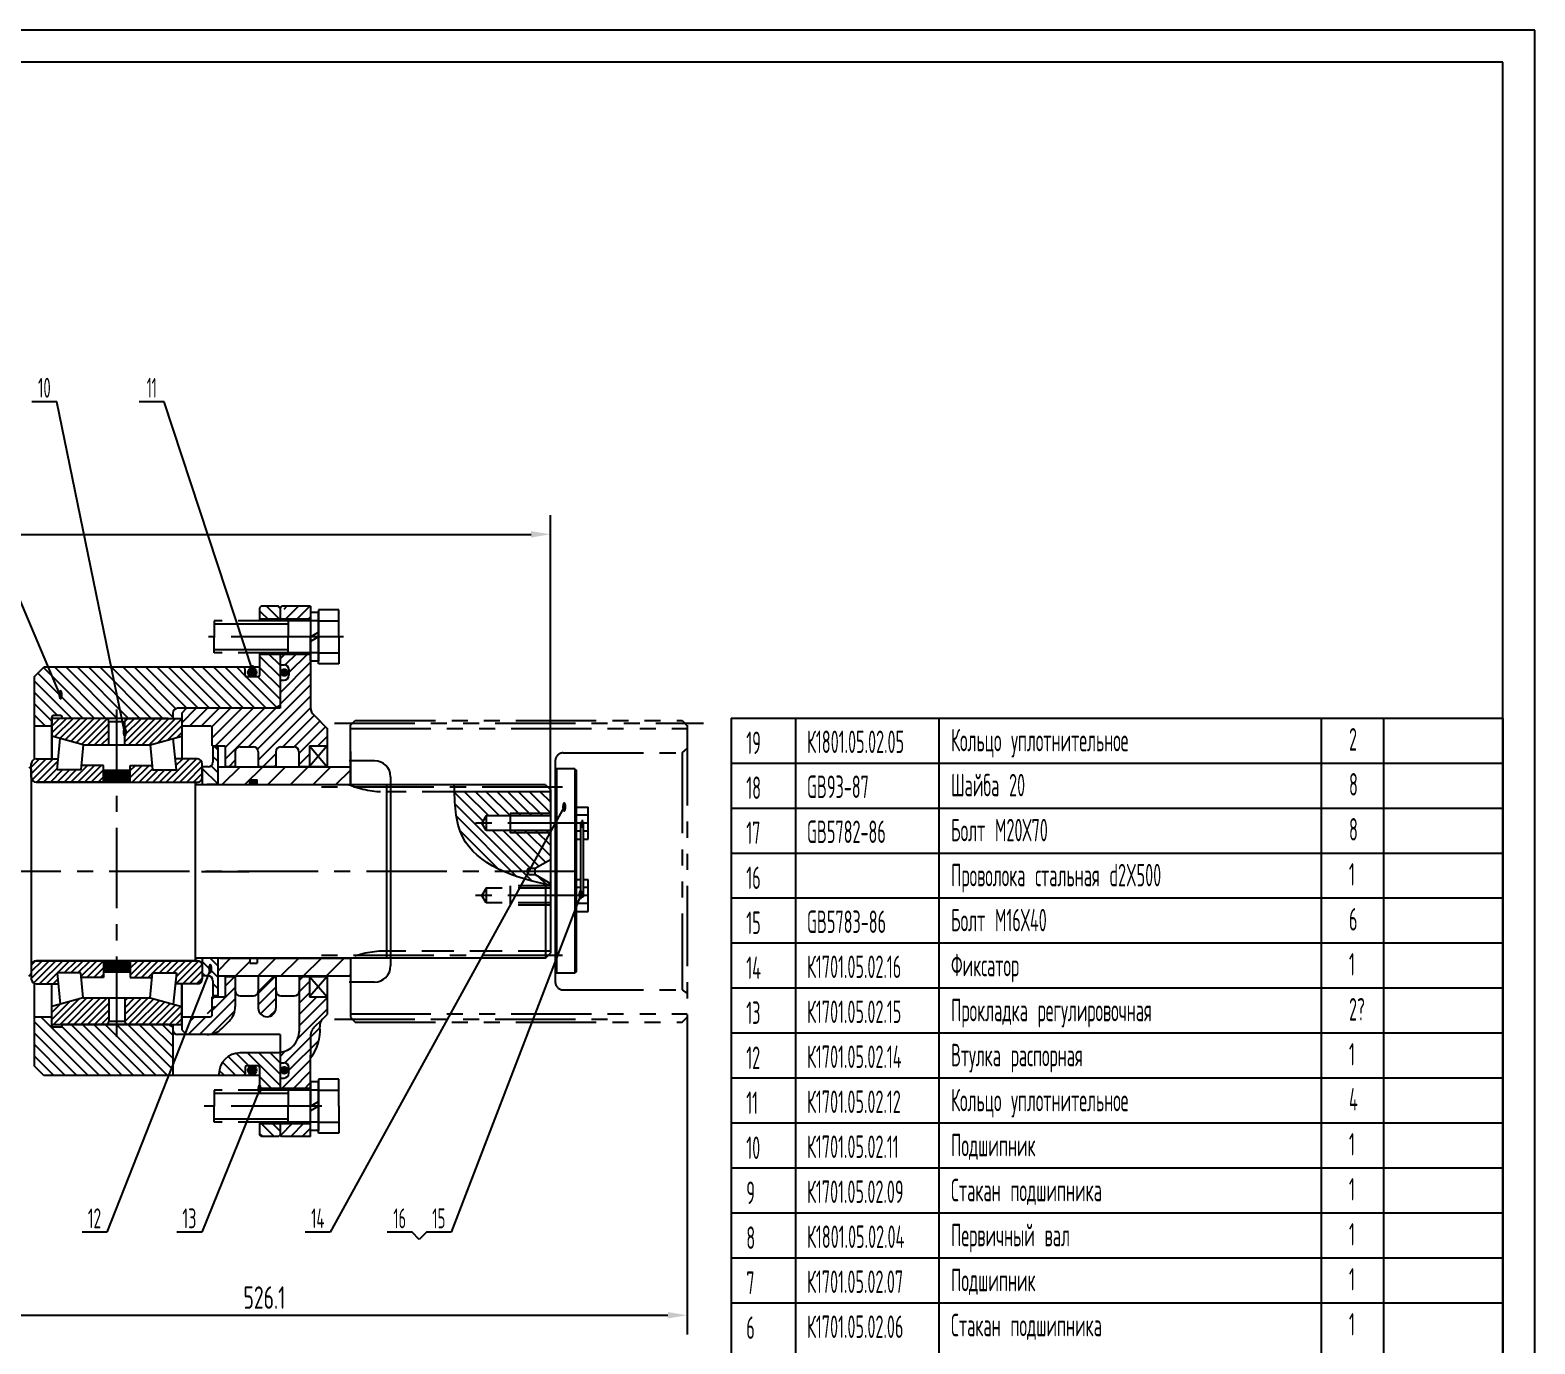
# Model space of a CAD drawing. Header units: millimetres. Extents: x 1710 to 3390, y 493 to 1727.
# Drawn here: x 2454 to 3390, y 910 to 1727 of the extents above; entities that cross this region are included whole.
import ezdxf
from ezdxf.enums import TextEntityAlignment as Align

# ---------------------------------------------------------------- set-up
doc = ezdxf.new("R2010")
doc.units = ezdxf.units.MM
doc.header["$LTSCALE"] = 40
for name, pattern in [('F', [0.75, 0.5, -0.25]), ('G', [2, 1.25, -0.25, 0.25, -0.25]), ('K', [2.5, 1.25, -0.25, 0.25, -0.25, 0.25, -0.25])]:
    doc.linetypes.add(name, pattern=pattern)
for name, color, linetype in [('01', 7, 'Continuous'), ('02', 1, 'Continuous'), ('04', 2, 'F'), ('05', 4, 'G'), ('07', 6, 'K'), ('08', 1, 'Continuous'), ('10', 1, 'Continuous'), ('11', 3, 'Continuous')]:
    doc.layers.add(name, color=color, linetype=linetype)
doc.styles.add('HZLIB', font='TXT.shx', dxfattribs={"width": 0.5, "height": 14})
doc.styles.get("Standard").update_dxf_attribs({"font": 'isocp', "width": 0.707, "bigfont": 'intecad.shx'})
doc.dimstyles.new('INTE', dxfattribs={"dimscale": 4, "dimtxt": 3.5, "dimasz": 3, "dimexe": 3, "dimexo": 0, "dimgap": 1, "dimtad": 1, "dimdec": 4, "dimdsep": 46, "dimtxsty": 'Standard', "dimcen": 0, "dimclrd": 1, "dimclre": 1, "dimclrt": 3, "dimaunit": 1, "dimadec": 0, "dimazin": 0, "dimtfac": 1, "dimtdec": 4, "dimtmove": 0, "dimatfit": 0, "dimfxl": 0, "dimarcsym": 0})
pattern_1 = [(45, (1.3558, 15.7767), (-2.1213203, 2.1213203), [])]
pattern_2 = [(135, (2349.35724, 921.9432), (-0.561266, -0.561266), [])]

# ---------------------------------------------------------------- blocks, each defined once
blk = doc.blocks.new('*D38')
at = {"layer": '08', "color": 1, "lineweight": -2}
for p, q in [((1896.38, 1248.05), (1896.38, 1425.45)), ((2777.78, 1248.05), (2777.78, 1425.45)), ((1908.38, 1413.45), (2765.78, 1413.45))]:
    blk.add_line(p, q, dxfattribs=at)
at = {"layer": '08', "color": 1}
for points in [[(1908.38, 1415.45), (1908.38, 1411.45), (1896.38, 1413.45)], [(2765.78, 1415.45), (2765.78, 1411.45), (2777.78, 1413.45)]]:
    blk.add_solid(points, dxfattribs=at)
at = {"layer": 'Defpoints', "color": 0}
for p in [(2777.78, 1413.45), (1896.38, 1248.05), (2777.78, 1248.05)]:
    blk.add_point(p, dxfattribs=at)
at = {"layer": '08', "color": 3, "insert": (2337.08, 1424.45), "char_height": 14, "attachment_point": 5}
blk.add_mtext('881.5', dxfattribs=at)
blk = doc.blocks.new('*D42')
at = {"layer": '08', "color": 1, "lineweight": -2}
for p, q in [((2862.89, 1112.97), (2862.89, 915.49)), ((2336.83, 927.11), (2336.83, 939.49)), ((2348.83, 927.49), (2850.89, 927.49))]:
    blk.add_line(p, q, dxfattribs=at)
at = {"layer": '08', "color": 1}
for points in [[(2348.83, 929.49), (2348.83, 925.49), (2336.83, 927.49)], [(2850.89, 929.49), (2850.89, 925.49), (2862.89, 927.49)]]:
    blk.add_solid(points, dxfattribs=at)
at = {"layer": 'Defpoints', "color": 0}
for p in [(2862.89, 1112.97), (2336.83, 927.11), (2862.89, 927.49)]:
    blk.add_point(p, dxfattribs=at)
at = {"layer": '08', "color": 3, "insert": (2599.86, 938.5), "char_height": 14, "attachment_point": 5}
blk.add_mtext('526.1', dxfattribs=at)
blk = doc.blocks.new('*U52')
at = {"layer": '01'}
for points in [[(415, 292), (25, 292)], [(415, 5), (415, 292)]]:
    blk.add_lwpolyline(points, dxfattribs=at)
at = {"layer": '02'}
for points in [[(420, 297), (0, 297)], [(420, 0), (420, 297)]]:
    blk.add_lwpolyline(points, dxfattribs=at)

msp = doc.modelspace()

# ---------------------------------------------------------------- hatches: boundary and pattern name
at = {"layer": '02'}
h = msp.add_hatch(dxfattribs=at)
h.set_pattern_fill('_USER', color=256, scale=5, angle=135, style=0, pattern_type=0)
h.set_pattern_definition([(135, (1.356, 15.7767), (-3.535534, -3.535534), [])])
h.paths.add_polyline_path([(2609.58224, 1322.75128), (2609.58224, 1339.38878), (2596.88224, 1339.38878), (2596.88224, 1325.68878, -0.414213562), (2595.88224, 1324.68878), (2588.88224, 1324.68878, -0.414213562), (2587.88224, 1325.68878), (2587.88224, 1329.68878), (2586.88224, 1330.68878), (2462.58224, 1330.68878), (2456.58224, 1324.68878), (2456.58224, 1294.18878), (2467.58224, 1294.18878), (2467.58224, 1299.68878, -0.414213562), (2468.58224, 1300.68878), (2473.08224, 1300.68878, -0.414213562), (2474.08224, 1299.68878), (2474.08224, 1298.93878), (2539.88224, 1298.93878), (2539.88224, 1298.93878), (2542.88224, 1298.93878), (2542.88224, 1302.18878, -0.414213562), (2545.88224, 1305.18878), (2606.58224, 1305.18878), (2609.58224, 1306.92083)])
h.paths.add_polyline_path([(2609.58224, 1367.68878), (2608.58224, 1368.68878), (2597.88224, 1368.68878), (2596.88224, 1367.68878), (2596.88224, 1359.98878), (2609.58224, 1359.98878)])
h.paths.add_polyline_path([(2542.88224, 1106.70673), (2539.88224, 1108.43878), (2474.08224, 1108.43878), (2474.08224, 1107.68878, -0.414213562), (2473.08224, 1106.68878), (2468.58224, 1106.68878, -0.414213562), (2467.58224, 1107.68878), (2467.58224, 1113.18878), (2456.58224, 1113.18878), (2456.58224, 1082.68878), (2462.58224, 1076.68878), (2542.88224, 1076.68878)])
h.paths.add_polyline_path([(2609.58224, 1090.68878), (2584.58224, 1090.68878, 0.414213562), (2571.58224, 1077.68878), (2571.58224, 1076.68878), (2586.88224, 1076.68878), (2587.88224, 1077.68878), (2587.88224, 1081.68878, -0.414213562), (2588.88224, 1082.68878), (2595.88224, 1082.68878, -0.414213562), (2596.88224, 1081.68878), (2596.88224, 1067.98878), (2609.58224, 1067.98878)])
h.paths.add_polyline_path([(2609.58224, 1047.38878), (2596.88224, 1047.38878), (2596.88224, 1039.68878), (2597.88224, 1038.68878), (2608.58224, 1038.68878), (2609.58224, 1039.68878)])
h = msp.add_hatch(dxfattribs=at)
h.set_pattern_fill('_USER', color=256, scale=5, angle=45, style=0, pattern_type=0)
h.set_pattern_definition([(45, (2.356, 15.7767), (-3.535534, 3.535534), [])])
h.paths.add_polyline_path([(2616.90058, 1339.38878), (2609.58224, 1339.38878), (2609.58224, 1332.27628), (2612.08224, 1332.27628, -0.414213562), (2615.08224, 1329.27628), (2615.08224, 1325.75128, -0.414213562), (2612.08224, 1322.75128), (2609.58224, 1322.75128), (2609.58224, 1305.18878), (2551.38304, 1305.18878), (2548.43224, 1302.23798), (2548.43224, 1294.18878), (2565.93224, 1294.18878, -0.414213562), (2567.43224, 1292.68878), (2567.43224, 1281.74298), (2575.42974, 1281.74298), (2575.42974, 1269.04298), (2581.72974, 1269.04298), (2581.72974, 1278.18878, -0.414213562), (2584.72974, 1281.18878), (2593.02724, 1281.18878, -0.414213562), (2596.02724, 1278.18878), (2596.02724, 1269.04298), (2607.02974, 1269.04298), (2607.02974, 1278.18878, -0.414213562), (2610.02974, 1281.18878), (2618.32724, 1281.18878, -0.414213562), (2621.32724, 1278.18878), (2621.32724, 1269.04298), (2627.91724, 1269.04298), (2627.91724, 1275.55835)])
h.paths.add_polyline_path([(2638.91974, 1292.68878), (2630.94027, 1300.66825, -0.226501429), (2628.58224, 1305.60654), (2628.58224, 1317.93878), (2628.58224, 1339.38878), (2616.90058, 1339.38878), (2627.91724, 1275.55835), (2627.91724, 1281.74298), (2638.91974, 1281.74298)])
h.paths.add_polyline_path([(2628.58224, 1368.68878), (2611.84361, 1368.68878), (2613.34517, 1359.98878), (2628.58224, 1359.98878)])
h.paths.add_polyline_path([(2628.58224, 1087.67798, 0.200792015), (2634.30847, 1106.91696, -0.226883231), (2636.0315, 1111.80054), (2638.91974, 1114.68878), (2638.91974, 1125.63458), (2627.91724, 1125.63458), (2627.91724, 1138.33458), (2621.45724, 1138.33458), (2621.45724, 1129.18878), (2621.45724, 1104.13958, -0.389057074), (2609.58224, 1091.18835), (2609.58224, 1084.62628), (2612.08224, 1084.62628, -0.414213562), (2615.08224, 1081.62628), (2615.08224, 1078.10128, -0.414213562), (2612.08224, 1075.10128), (2609.58224, 1075.10128), (2609.58224, 1067.9687), (2628.58224, 1067.93878)])
h.paths.add_polyline_path([(2628.58224, 1047.33878), (2609.58224, 1047.3687), (2609.58224, 1039.68878), (2610.58224, 1038.68878), (2628.58224, 1038.63878)])
h.paths.add_polyline_path([(2581.72974, 1119.67186), (2581.72974, 1138.33458), (2575.42974, 1138.33458), (2575.42974, 1125.63458), (2567.43224, 1125.63458), (2567.43224, 1114.68878, -0.414213562), (2565.93224, 1113.18878), (2554.65825, 1113.18878), (2550.62762, 1102.9442), (2551.38304, 1102.18878), (2565.32741, 1102.18878, 0.176388247), (2573.38985, 1105.94719), (2577.92213, 1110.47947, 0.198912367)])
at = {"layer": '02', "linetype": 'Continuous'}
for points in [[(2595.03679, 1327.44156, 1), (2589.65401, 1327.44156, 1)], [(2609.55439, 1327.45174, 1), (2614.93716, 1327.45174, 1)], [(2589.65401, 1079.936, 1), (2595.03679, 1079.936, 1)], [(2609.55439, 1079.936, 1), (2614.93716, 1079.936, 1)]]:
    msp.add_hatch(color=1, dxfattribs=at).paths.add_polyline_path(points)
at = {"layer": '02'}
h = msp.add_hatch(dxfattribs=at)
h.set_pattern_fill('_USER', color=256, scale=3, angle=45, style=0, pattern_type=0)
h.set_pattern_definition(pattern_1)
h.paths.add_polyline_path([(2467.58224, 1298.93878), (2467.58224, 1287.81869), (2487.13386, 1282.45128), (2503.00724, 1282.45128), (2503.00724, 1296.93878, 0.414213562), (2501.00724, 1298.93878)])
h.paths.add_polyline_path([(2528.88062, 1282.45128), (2548.43224, 1287.81869), (2548.43224, 1298.93878), (2515.00724, 1298.93878, 0.414213562), (2513.00724, 1296.93878), (2513.00724, 1282.45128)])
h = msp.add_hatch(dxfattribs=at)
h.set_pattern_fill('_USER', color=256, scale=3, angle=45, style=0, pattern_type=0)
h.set_pattern_definition(pattern_1)
h.paths.add_polyline_path([(2499.71349, 1259.25128), (2499.71349, 1269.68878), (2485.96605, 1269.68878), (2485.70487, 1266.83453), (2470.89006, 1266.83453), (2471.57252, 1273.68878), (2457.82599, 1273.68878, 0.414213562), (2454.82599, 1270.68878), (2454.82599, 1262.25128, 0.414213562), (2457.82599, 1259.25128)])
h = msp.add_hatch(dxfattribs=at)
h.set_pattern_fill('_USER', color=256, scale=3, angle=45, style=0, pattern_type=0)
h.set_pattern_definition(pattern_1)
h.paths.add_polyline_path([(2558.01349, 1259.25128, 0.430262669), (2561.18849, 1262.25128), (2561.18849, 1270.68878, 0.414213562), (2558.18849, 1273.68878), (2544.44196, 1273.68878), (2545.12443, 1266.83453), (2530.30961, 1266.83453), (2530.04844, 1269.68878), (2516.30099, 1269.68878), (2516.30099, 1259.25128)])
at = {"layer": '02', "linetype": 'Continuous'}
h = msp.add_hatch(dxfattribs=at)
h.set_pattern_fill('_USER', color=1, scale=5, angle=45, style=0, pattern_type=0)
h.set_pattern_definition([(135, (2658.1674, 1008.137), (3.53553, 3.53553), [])])
h.paths.add_polyline_path([(2564.78849, 1268.68878), (2561.18849, 1268.68878), (2561.18849, 1260.68878), (2564.18849, 1257.68878), (2570.78849, 1257.68878), (2570.78849, 1281.18878), (2567.78849, 1281.18878), (2567.78849, 1271.68878, -0.414213562)])
h.paths.add_polyline_path([(2570.78849, 1149.68878), (2564.18849, 1149.68878), (2561.18849, 1146.68878), (2561.18849, 1138.68878), (2564.78849, 1138.68878, -0.414213562), (2567.78849, 1135.68878), (2567.78849, 1126.18878), (2570.78849, 1126.18878)])
h = msp.add_hatch(dxfattribs=at)
h.set_pattern_fill('_USER', color=1, scale=10, angle=45, style=0, pattern_type=0)
h.set_pattern_definition([(45, (2.356, 15.777), (-7.071068, 7.071068), [])])
h.paths.add_polyline_path([(2643.28849, 1257.68878), (2653.38849, 1257.68878), (2653.38849, 1268.76378), (2620.48849, 1268.76378), (2571.28849, 1268.76378), (2570.78849, 1268.26378), (2570.78849, 1257.66378), (2572.28849, 1257.66378), (2572.28849, 1257.68878), (2590.78849, 1257.68878), (2590.78849, 1260.68878), (2595.28849, 1260.68878), (2595.28849, 1257.68878)])
h.paths.add_polyline_path([(2620.48849, 1138.61378), (2653.38849, 1138.61378), (2653.38849, 1149.68878), (2643.78849, 1149.68878), (2595.28849, 1149.68878), (2595.28849, 1146.68878), (2590.78849, 1146.68878), (2590.78849, 1149.68878), (2572.28849, 1149.68878), (2572.28849, 1149.71378), (2570.78849, 1149.71378), (2570.78849, 1139.11378), (2571.28849, 1138.61378)])
at = {"layer": '02'}
msp.add_hatch(color=256, dxfattribs=at).paths.add_polyline_path([(2595.28849, 1257.68878), (2595.28849, 1260.68878), (2590.78849, 1260.68878), (2590.78849, 1257.68878)])
h = msp.add_hatch(dxfattribs=at)
h.set_pattern_fill('_USER', color=256, scale=3, angle=45, style=0, pattern_type=0)
h.set_pattern_definition(pattern_1)
h.paths.add_polyline_path([(2499.71349, 1137.68878), (2485.96605, 1137.68878), (2485.70487, 1140.54303), (2470.89006, 1140.54303), (2471.57252, 1133.68878), (2457.82599, 1133.68878, -0.414213562), (2454.82599, 1136.68878), (2454.82599, 1145.12628, -0.414213562), (2457.82599, 1148.12628), (2499.71349, 1148.12628)])
h = msp.add_hatch(dxfattribs=at)
h.set_pattern_fill('_USER', color=256, scale=3, angle=45, style=0, pattern_type=0)
h.set_pattern_definition(pattern_1)
h.paths.add_polyline_path([(2561.18849, 1136.68878, -0.414213562), (2558.18849, 1133.68878), (2544.44196, 1133.68878), (2545.12443, 1140.54303), (2530.30961, 1140.54303), (2530.04844, 1137.68878), (2516.30099, 1137.68878), (2516.30099, 1148.12628), (2558.01349, 1148.12628, -0.430262669), (2561.18849, 1145.12628)])
h = msp.add_hatch(dxfattribs=at)
h.set_pattern_fill('_USER', color=256, scale=5, angle=45, style=0, pattern_type=0)
h.set_pattern_definition([(45, (56.08, 398.033), (-3.535534, 3.535534), [])])
h.paths.add_polyline_path([(2607.02974, 1138.33458), (2605.52974, 1138.33458), (2596.03713, 1128.84197, -0.006419017), (2596.02724, 1128.76558), (2596.02724, 1118.68878, 0.414280131), (2601.52849, 1113.18878, 0.414280131), (2607.02974, 1118.68878)])
h = msp.add_hatch(dxfattribs=at)
h.set_pattern_fill('_USER', color=256, scale=3, angle=45, style=0, pattern_type=0)
h.set_pattern_definition(pattern_1)
h.paths.add_polyline_path([(2503.00724, 1110.43878, -0.414213562), (2501.00724, 1108.43878), (2467.58224, 1108.43878), (2467.58224, 1119.55887), (2487.13386, 1124.92628), (2503.00724, 1124.92628)])
h.paths.add_polyline_path([(2548.43224, 1108.43878), (2515.00724, 1108.43878, -0.414213562), (2513.00724, 1110.43878), (2513.00724, 1124.92628), (2528.88062, 1124.92628), (2548.43224, 1119.55887)])
at = {"layer": '10'}
h = msp.add_hatch(dxfattribs=at)
h.set_pattern_fill('ANSI31', color=256, scale=0.25, angle=90, style=0)
h.set_pattern_definition(pattern_2)
h.paths.add_polyline_path([(2508.00724, 1266.48878), (2507.21349, 1266.48878), (2499.71349, 1266.48878), (2499.71349, 1259.25128), (2508.00724, 1259.25128)])
h.paths.add_polyline_path([(2516.30099, 1266.48878), (2508.00724, 1266.48878), (2508.00724, 1259.25128), (2516.30099, 1259.25128)])
h = msp.add_hatch(dxfattribs=at)
h.set_pattern_fill('ANSI31', color=256, scale=0.25, angle=90, style=0)
h.set_pattern_definition(pattern_2)
h.paths.add_polyline_path([(2516.30099, 1148.12628), (2508.00724, 1148.12628), (2508.00724, 1140.88878), (2516.30099, 1140.88878)])
h.paths.add_polyline_path([(2508.00724, 1148.12628), (2499.71349, 1148.12628), (2499.71349, 1140.88878), (2507.21349, 1140.88878), (2508.00724, 1140.88878)])
at = {"layer": '11', "linetype": 'Continuous'}
h = msp.add_hatch(dxfattribs=at)
h.set_pattern_fill('ANSI31', color=3, scale=1.5, style=0)
h.set_pattern_definition([(135, (2831.6297, 1031.4736), (3.3676, 3.3676), [])])
edge = h.paths.add_edge_path()
edge.add_spline(control_points=[(2748.55198, 1203.68878), (2737.33801, 1208.66992), (2725.43725, 1217.5864), (2720.92773, 1230.64188), (2720.18669, 1233.68878)], knot_values=[24.40462669, 24.40462669, 24.40462669, 24.40462669, 55.117290452, 63.958039162, 63.958039162, 63.958039162, 63.958039162], degree=3, periodic=0)
edge.add_line((2720.18669, 1233.68878), (2735.17792, 1233.68878))
edge.add_line((2735.17792, 1233.68878), (2737.77599, 1229.18878))
edge.add_line((2737.77599, 1229.18878), (2752.77599, 1229.18878))
edge.add_line((2752.77599, 1229.18878), (2752.77599, 1227.68878))
edge.add_line((2752.77599, 1227.68878), (2777.77599, 1227.68878))
edge.add_line((2777.77599, 1227.68878), (2777.77599, 1211.18878))
edge.add_line((2777.77599, 1211.18878), (2768.24971, 1205.68878))
edge.add_line((2768.24971, 1205.68878), (2764.24971, 1205.68878))
edge.add_line((2764.24971, 1205.68878), (2763.09501, 1203.68878))
edge.add_line((2763.09501, 1203.68878), (2748.55198, 1203.68878))
edge = h.paths.add_edge_path()
edge.add_spline(control_points=[(2777.77599, 1195.21635), (2767.61936, 1196.99908), (2757.46273, 1199.73071), (2748.55198, 1203.68878)], knot_values=[0, 0, 0, 0, 24.40462669, 24.40462669, 24.40462669, 24.40462669], degree=3, periodic=0)
edge.add_line((2748.55198, 1203.68878), (2763.09501, 1203.68878))
edge.add_line((2763.09501, 1203.68878), (2764.24971, 1201.68878))
edge.add_line((2764.24971, 1201.68878), (2768.24971, 1201.68878))
edge.add_line((2768.24971, 1201.68878), (2777.77599, 1196.18878))
edge.add_line((2777.77599, 1196.18878), (2777.77599, 1195.21635))
h.paths.add_polyline_path([(2752.77599, 1227.68878), (2752.77599, 1229.18878), (2777.77599, 1229.18878), (2777.77599, 1227.68878)], flags=16)
h.paths.add_polyline_path([(2777.77599, 1239.68878), (2777.77599, 1238.18878), (2752.77599, 1238.18878), (2752.77599, 1239.68878)], flags=16)
edge = h.paths.add_edge_path()
edge.add_line((2737.77599, 1238.18878), (2735.17792, 1233.68878))
edge.add_line((2735.17792, 1233.68878), (2720.18669, 1233.68878))
edge.add_spline(control_points=[(2720.18669, 1233.68878), (2718.67979, 1239.88463), (2718.27654, 1246.61315), (2718.11627, 1253.21878)], knot_values=[63.958039162, 63.958039162, 63.958039162, 63.958039162, 81.935634696, 81.935634696, 81.935634696, 81.935634696], degree=3, periodic=0)
edge.add_line((2718.11627, 1253.21878), (2777.77599, 1253.21878))
edge.add_line((2777.77599, 1253.21878), (2777.77599, 1239.68878))
edge.add_line((2777.77599, 1239.68878), (2752.77599, 1239.68878))
edge.add_line((2752.77599, 1239.68878), (2752.77599, 1238.18878))
edge.add_line((2752.77599, 1238.18878), (2737.77599, 1238.18878))

# ---------------------------------------------------------------- linework, layer by layer
for p, q in [((2501.00724, 1298.93878), (2467.58224, 1298.93878)), ((2515.00724, 1298.93878), (2548.43224, 1298.93878)), ((2890.37534, 1299.14417), (2890.37534, 739.14425)), ((2890.37534, 1299.14417), (3370.37534, 1299.14417)), ((2930.37533, 1299.14417), (2930.37533, 739.14425)), ((3019.47543, 1299.14417), (3019.47543, 739.14425)), ((3257.37027, 1299.14417), (3257.37027, 739.14425)), ((3296.10673, 1299.14417), (3296.10673, 739.14425)), ((3370.37534, 1299.14417), (3370.37534, 739.14425)), ((2487.13386, 1282.45128), (2467.58224, 1287.81869)), ((2470.89006, 1266.83453), (2472.83581, 1286.37646)), ((2528.88062, 1282.45128), (2548.43224, 1287.81869)), ((2545.12443, 1266.83453), (2543.17868, 1286.37646)), ((2457.82599, 1273.68878), (2471.57252, 1273.68878)), ((2487.13386, 1282.45128), (2485.70487, 1266.83453)), ((2487.13386, 1282.45128), (2528.88062, 1282.45128)), ((2528.88062, 1282.45128), (2530.30961, 1266.83453)), ((2558.18849, 1273.68878), (2544.44196, 1273.68878)), ((2653.38849, 1278.27878), (2653.38849, 1257.66378)), ((2454.82599, 1262.25128), (2454.82599, 1270.68878)), ((2485.70487, 1266.83453), (2470.89006, 1266.83453)), ((2499.71349, 1269.68878), (2485.96605, 1269.68878)), ((2499.71349, 1259.25128), (2499.71349, 1269.68878)), ((2516.30099, 1266.48878), (2499.71349, 1266.48878)), ((2516.30099, 1269.68878), (2530.04844, 1269.68878)), ((2516.30099, 1259.25128), (2516.30099, 1269.68878)), ((2530.30961, 1266.83453), (2545.12443, 1266.83453)), ((2561.18849, 1262.25128), (2561.18849, 1270.68878)), ((2890.37534, 1271.14417), (3370.37534, 1271.14417)), ((2457.82599, 1259.28878), (2556.82599, 1259.28878)), ((2499.71349, 1259.25128), (2457.82599, 1259.25128)), ((2556.82599, 1259.28878), (2556.82599, 1148.08878)), ((2774.77599, 1257.66378), (2557.82599, 1257.66378)), ((2643.78849, 1257.68878), (2653.38849, 1257.68878)), ((2890.37534, 1243.14418), (3370.37534, 1243.14418)), ((2890.37534, 1215.14418), (3370.37534, 1215.14418)), ((2890.37534, 1187.14419), (3370.37534, 1187.14419)), ((2890.37534, 1159.14419), (3370.37534, 1159.14419)), ((2454.82599, 1145.12628), (2454.82599, 1136.68878)), ((2558.18849, 1148.12628), (2457.82599, 1148.12628)), ((2457.82599, 1148.08878), (2556.82599, 1148.08878)), ((2499.71349, 1148.12628), (2499.71349, 1137.68878)), ((2516.30099, 1148.12628), (2516.30099, 1137.68878)), ((2774.77599, 1149.71378), (2557.82599, 1149.71378)), ((2561.18849, 1145.12628), (2561.18849, 1136.68878)), ((2643.78849, 1149.68878), (2653.38849, 1149.68878)), ((2653.38849, 1149.68878), (2653.38849, 1129.09878)), ((2457.82599, 1133.68878), (2471.79244, 1133.68878)), ((2485.70487, 1140.54303), (2470.89006, 1140.54303)), ((2470.89006, 1140.54303), (2472.83581, 1121.00111)), ((2487.13386, 1124.92628), (2485.70487, 1140.54303)), ((2499.71349, 1137.68878), (2486.08064, 1137.68878)), ((2516.30099, 1140.88878), (2499.71349, 1140.88878)), ((2516.30099, 1137.68878), (2529.93384, 1137.68878)), ((2528.88062, 1124.92628), (2530.30961, 1140.54303)), ((2530.30961, 1140.54303), (2545.12443, 1140.54303)), ((2545.12443, 1140.54303), (2543.17868, 1121.00111)), ((2558.18849, 1133.68878), (2544.22205, 1133.68878)), ((2487.13386, 1124.92628), (2467.58224, 1119.55887)), ((2487.13386, 1124.92628), (2528.88062, 1124.92628)), ((2528.88062, 1124.92628), (2548.43224, 1119.55887)), ((2890.37534, 1131.14419), (3370.37534, 1131.14419)), ((2890.37534, 1103.1442), (3370.37534, 1103.1442)), ((2890.37534, 1075.1442), (3370.37534, 1075.1442)), ((2890.37534, 1047.14421), (3370.37534, 1047.14421)), ((2890.37534, 1019.14421), (3370.37534, 1019.14421)), ((2890.37534, 991.14421), (3370.37534, 991.14421)), ((2890.37534, 963.14422), (3370.37534, 963.14422)), ((2890.37534, 935.14422), (3370.37534, 935.14422))]:
    msp.add_line(p, q)
for centre, radius, start, end in [((2457.82599, 1270.68878), 3, 90, 180), ((2558.18849, 1270.68878), 3, 0, 90), ((2457.82599, 1262.25128), 3, 180, 270), ((2557.82599, 1258.66378), 1, 180, 270), ((2558.18057, 1262.25456), 3.00793, 266.81585756, 359.93747741), ((2457.82599, 1145.12628), 3, 90, 180), ((2557.82599, 1148.71378), 1, 90, 180), ((2558.18849, 1145.12628), 3, 0, 90), ((2457.82599, 1136.68878), 3, 180, 270), ((2558.18849, 1136.68878), 3, 270, 0)]:
    msp.add_arc(centre, radius, start, end)
at = {"layer": '01'}
for p, q in [((2597.83224, 1368.68878), (2596.83224, 1367.68878)), ((2596.83224, 1367.68878), (2596.83224, 1359.68878)), ((2608.58224, 1368.68878), (2597.83224, 1368.68878)), ((2609.58224, 1367.68878), (2608.58224, 1368.68878)), ((2609.58224, 1367.68878), (2610.58224, 1368.68878)), ((2609.58224, 1367.68878), (2609.58224, 1360.68878)), ((2609.58224, 1367.68878), (2609.58224, 1360.68878)), ((2628.58224, 1368.68878), (2610.58224, 1368.68878)), ((2628.58224, 1368.68878), (2628.58224, 1317.93878)), ((2628.58224, 1360.68878), (2596.83224, 1360.68878)), ((2596.83224, 1339.68878), (2596.83224, 1325.68878)), ((2456.58224, 1324.68878), (2462.58224, 1330.68878)), ((2587.83224, 1329.68878), (2586.83224, 1330.68878)), ((2587.83224, 1325.68878), (2587.83224, 1329.68878)), ((2628.58224, 1338.68878), (2596.83224, 1338.68878)), ((2609.58224, 1338.68878), (2609.58224, 1305.18878)), ((2609.58224, 1338.68878), (2609.58224, 1332.27628)), ((2456.58224, 1324.68878), (2456.58224, 1273.41882)), ((2609.58224, 1322.75128), (2609.58224, 1305.18878)), ((2628.58224, 1317.93878), (2628.58224, 1305.60654)), ((2628.58224, 1317.93878), (2628.58224, 1317.93878)), ((2542.88224, 1302.18878), (2542.88224, 1298.93878)), ((2548.43224, 1302.23798), (2548.43224, 1273.68878)), ((2609.58224, 1306.92083), (2606.58224, 1305.18878)), ((2503.00724, 1296.93878), (2513.00724, 1296.93878)), ((2503.00724, 1282.45128), (2503.00724, 1296.93878)), ((2513.00724, 1282.45128), (2513.00724, 1296.93888)), ((2548.43224, 1294.18878), (2565.93224, 1294.18878)), ((2567.43224, 1281.74298), (2567.43224, 1292.68878)), ((2638.91974, 1292.68878), (2638.91974, 1268.76378)), ((2570.78849, 1281.18878), (2567.78849, 1281.18878)), ((2567.78849, 1281.18878), (2567.78849, 1271.68878)), ((2570.78849, 1281.18878), (2570.78849, 1257.66378)), ((2575.42974, 1281.74298), (2575.42974, 1268.76378)), ((2581.72974, 1278.18878), (2581.72974, 1268.76378)), ((2596.02724, 1278.18878), (2596.02724, 1269.04298)), ((2607.02974, 1278.18878), (2607.02974, 1269.04298)), ((2621.32724, 1278.18878), (2621.32724, 1268.76378)), ((2627.91724, 1281.74298), (2627.91724, 1269.04298)), ((2638.91974, 1281.74298), (2627.91724, 1269.04298)), ((2627.91724, 1281.74298), (2638.91974, 1268.76378)), ((2453.32599, 1268.77878), (2454.82599, 1267.27878)), ((2454.82599, 1267.27878), (2454.82599, 1140.09878)), ((2561.18849, 1268.68878), (2561.18849, 1257.66378)), ((2570.78849, 1268.26378), (2571.28849, 1268.76378)), ((2570.78849, 1268.26378), (2570.78849, 1257.66378)), ((2561.18849, 1262.18878), (2561.18849, 1257.66378)), ((2590.78849, 1260.68878), (2595.28849, 1260.68878)), ((2590.78849, 1257.68878), (2590.78849, 1260.68878)), ((2595.28849, 1257.66378), (2595.28849, 1260.68878)), ((2774.77599, 1257.66378), (2777.77599, 1254.66378)), ((2777.77599, 1254.66378), (2777.77599, 1152.71378)), ((2793.78849, 1243.70378), (2801.28849, 1243.70378)), ((2801.28849, 1238.69628), (2793.78849, 1238.69628)), ((2801.28849, 1223.67378), (2801.28849, 1243.70378)), ((2796.58579, 1228.68128), (2793.78849, 1228.68128)), ((2796.58579, 1233.68878), (2796.58579, 1188.68878)), ((2798.4912, 1188.68878), (2798.4912, 1233.68878)), ((2801.28849, 1228.68128), (2798.4912, 1228.68128)), ((2793.78849, 1223.67378), (2796.58579, 1223.67378)), ((2798.4912, 1223.67378), (2801.28849, 1223.67378)), ((2793.78849, 1198.70378), (2796.58579, 1198.70378)), ((2798.4912, 1198.70378), (2801.28849, 1198.70378)), ((2801.28849, 1178.67378), (2801.28849, 1198.70378)), ((2774.77599, 1195.77101), (2774.77599, 1149.71378)), ((2796.58579, 1193.69628), (2793.78849, 1193.69628)), ((2801.28849, 1193.69628), (2798.4912, 1193.69628)), ((2801.28849, 1183.68128), (2793.78849, 1183.68128)), ((2793.78849, 1178.67378), (2801.28849, 1178.67378)), ((2774.77599, 1149.71378), (2777.77599, 1152.71378)), ((2774.77599, 1149.71378), (2777.77599, 1152.71378)), ((2561.18849, 1149.71378), (2561.18849, 1145.18878)), ((2561.18849, 1149.71378), (2561.18849, 1138.68878)), ((2570.78849, 1149.71378), (2570.78849, 1126.18878)), ((2570.78849, 1149.71378), (2570.78849, 1139.11378)), ((2590.78849, 1149.68878), (2590.78849, 1146.68878)), ((2590.78849, 1146.68878), (2595.28849, 1146.68878)), ((2595.28849, 1149.71378), (2595.28849, 1146.68878)), ((2453.32599, 1138.59878), (2454.82599, 1140.09878)), ((2456.58224, 1133.95875), (2456.58224, 1082.68878)), ((2548.43224, 1133.68878), (2548.43224, 1105.13958)), ((2567.78849, 1135.68878), (2567.78849, 1126.18878)), ((2571.28849, 1138.61378), (2570.78849, 1139.11378)), ((2575.42974, 1138.61378), (2575.42974, 1125.63458)), ((2581.72974, 1138.61378), (2581.72974, 1119.67186)), ((2596.02724, 1138.61378), (2596.02724, 1118.68878)), ((2605.52974, 1138.33458), (2596.02724, 1128.83208)), ((2607.02974, 1138.33458), (2607.02974, 1118.68878)), ((2621.45724, 1138.61378), (2621.45724, 1129.18878)), ((2627.91724, 1138.33458), (2627.91724, 1125.63458)), ((2638.91974, 1138.33458), (2627.91724, 1125.63458)), ((2627.91724, 1138.33458), (2638.91974, 1125.63458)), ((2638.91974, 1138.61378), (2638.91974, 1114.68878)), ((2503.00724, 1124.92628), (2503.00724, 1110.43878)), ((2513.00724, 1124.92628), (2513.00724, 1110.43868)), ((2567.43224, 1114.68878), (2567.43224, 1125.63458)), ((2570.78849, 1126.18878), (2567.78849, 1126.18878)), ((2621.45724, 1129.18878), (2621.45724, 1103.77628)), ((2503.00724, 1110.43878), (2513.00724, 1110.43878)), ((2542.88224, 1106.70673), (2539.88224, 1108.43878)), ((2542.88224, 1108.43878), (2542.88224, 1076.68878)), ((2548.43224, 1113.18878), (2565.93224, 1113.18878)), ((2573.38985, 1105.94719), (2577.92213, 1110.47947)), ((2601.52974, 1113.18878), (2601.52724, 1113.18878)), ((2609.58224, 1102.18878), (2609.58224, 1068.68878)), ((2609.58224, 1101.63958), (2609.58224, 1084.62628)), ((2628.58224, 1038.63878), (2628.58224, 1089.38878)), ((2462.58224, 1076.68878), (2456.58224, 1082.68878)), ((2571.58224, 1077.68878), (2571.58224, 1076.68878)), ((2587.83224, 1077.68878), (2586.83224, 1076.68878)), ((2587.83224, 1081.68878), (2587.83224, 1077.68878)), ((2596.83224, 1081.68878), (2596.83224, 1067.63878)), ((2628.58224, 1068.68878), (2596.83224, 1068.68878)), ((2609.58224, 1075.10128), (2609.58224, 1068.68878)), ((2596.83224, 1047.63878), (2596.83224, 1039.68878)), ((2628.58224, 1046.68878), (2596.83224, 1046.68878)), ((2597.83224, 1038.68878), (2596.83224, 1039.68878)), ((2608.58224, 1038.68878), (2609.58224, 1039.68878)), ((2609.58224, 1046.68878), (2609.58224, 1039.68878)), ((2609.58224, 1046.68878), (2609.58224, 1039.68878)), ((2609.58224, 1039.68878), (2610.58224, 1038.68878)), ((2608.58224, 1038.68878), (2597.83224, 1038.68878)), ((2628.58224, 1038.63878), (2610.58224, 1038.68878))]:
    msp.add_line(p, q, dxfattribs=at)
at = {"layer": '01', "color": 7, "linetype": 'Continuous'}
for p, q in [((2596.83224, 1330.68878), (2462.58224, 1330.68878)), ((2609.58224, 1332.27628), (2612.08224, 1332.27628)), ((2595.83224, 1324.68878), (2588.83224, 1324.68878)), ((2609.58224, 1322.75128), (2612.08224, 1322.75128)), ((2615.08224, 1329.27628), (2615.08224, 1325.75128)), ((2609.58224, 1305.18878), (2545.88224, 1305.18878)), ((2548.43224, 1302.23798), (2551.43224, 1305.23798)), ((2456.58224, 1294.18878), (2467.58224, 1294.18878)), ((2467.58224, 1273.68878), (2467.58224, 1299.68878)), ((2467.58224, 1298.93878), (2467.58224, 1273.68878)), ((2473.08224, 1300.68878), (2468.58224, 1300.68878)), ((2474.08224, 1298.93878), (2474.08224, 1299.68878)), ((2539.88224, 1298.93878), (2474.08224, 1298.93878)), ((2548.43224, 1298.93878), (2548.43224, 1273.68878)), ((2630.94027, 1300.66825), (2638.91974, 1292.68878)), ((2567.43224, 1281.74298), (2575.42974, 1281.74298)), ((2584.72974, 1281.18878), (2593.02724, 1281.18878)), ((2610.02974, 1281.18878), (2618.32724, 1281.18878)), ((2627.91724, 1281.74298), (2638.91974, 1281.74298)), ((2564.78849, 1268.68878), (2561.18849, 1268.68878)), ((2571.28849, 1268.76378), (2620.48849, 1268.76378)), ((2575.42974, 1269.04298), (2581.72974, 1269.04298)), ((2596.02724, 1269.04298), (2607.02974, 1269.04298)), ((2620.48849, 1268.76378), (2653.38849, 1268.76378)), ((2621.32724, 1269.04298), (2638.91974, 1269.04298)), ((2780.78849, 1266.6527), (2781.58849, 1267.4527)), ((2780.78849, 1266.6527), (2780.78849, 1141.2527)), ((2781.58849, 1267.4527), (2781.58849, 1140.4527)), ((2792.98849, 1267.4527), (2781.58849, 1267.4527)), ((2792.98849, 1267.4527), (2792.98849, 1140.4527)), ((2792.98849, 1267.4527), (2793.78849, 1266.6527)), ((2793.78849, 1266.6527), (2793.78849, 1141.2527)), ((2454.82599, 1260.92628), (2454.82599, 1146.45128)), ((2499.71349, 1259.25128), (2558.01349, 1259.25128)), ((2570.78849, 1257.68878), (2564.18849, 1257.68878)), ((2572.28849, 1257.68878), (2643.28849, 1257.68878)), ((2777.77599, 1253.21878), (2718.11627, 1253.21878)), ((2737.77599, 1238.18878), (2735.17792, 1233.68878)), ((2737.77599, 1238.18878), (2737.77599, 1229.18878)), ((2777.77599, 1238.18878), (2737.77599, 1238.18878)), ((2752.77599, 1239.68878), (2752.77599, 1227.68878)), ((2737.77599, 1229.18878), (2735.17792, 1233.68878)), ((2777.77599, 1229.18878), (2737.77599, 1229.18878)), ((2768.24971, 1205.68878), (2777.77599, 1211.18878)), ((2763.09501, 1203.68878), (2764.24971, 1205.68878)), ((2763.09501, 1203.68878), (2764.24971, 1201.68878)), ((2764.24971, 1201.68878), (2764.24971, 1205.68878)), ((2764.24971, 1205.68878), (2768.24971, 1205.68878)), ((2764.24971, 1201.68878), (2768.24971, 1201.68878)), ((2768.24971, 1203.68878), (2768.24971, 1205.68878)), ((2768.24971, 1201.68878), (2768.24971, 1203.68878)), ((2768.24971, 1201.68878), (2777.77599, 1196.18878)), ((2457.82599, 1148.12628), (2558.01349, 1148.12628)), ((2570.78849, 1149.68878), (2564.18849, 1149.68878)), ((2572.28849, 1149.68878), (2643.28849, 1149.68878)), ((2467.58224, 1108.43878), (2467.58224, 1133.68878)), ((2548.43224, 1108.43878), (2548.43224, 1133.68878)), ((2564.78849, 1138.68878), (2561.18849, 1138.68878)), ((2571.28849, 1138.61378), (2620.48849, 1138.61378)), ((2575.41974, 1138.33458), (2581.76974, 1138.33458)), ((2605.52974, 1138.33458), (2607.02974, 1138.33458)), ((2620.48849, 1138.61378), (2653.38849, 1138.61378)), ((2621.45724, 1138.33458), (2638.91974, 1138.33458)), ((2780.78849, 1141.2527), (2781.58849, 1140.4527)), ((2792.98849, 1140.4527), (2781.58849, 1140.4527)), ((2793.78849, 1141.2527), (2792.98849, 1140.4527)), ((2567.43224, 1125.63458), (2575.41974, 1125.63458)), ((2584.76974, 1126.18878), (2593.05724, 1126.18878)), ((2610.16974, 1126.18878), (2618.45724, 1126.18878)), ((2627.91724, 1125.63458), (2638.91974, 1125.63458)), ((2636.01711, 1111.78615), (2638.91974, 1114.68878)), ((2456.58224, 1113.18878), (2467.58224, 1113.18878)), ((2467.58224, 1107.68878), (2467.58224, 1113.18878)), ((2467.58224, 1108.43878), (2548.43224, 1108.43878)), ((2473.08224, 1106.68878), (2468.58224, 1106.68878)), ((2474.08224, 1107.68878), (2474.08224, 1108.43878)), ((2539.88224, 1108.43878), (2474.08224, 1108.43878)), ((2548.43224, 1105.13958), (2551.43224, 1102.13958)), ((2609.58224, 1102.18878), (2545.88224, 1102.18878)), ((2609.58224, 1090.68878), (2584.58224, 1090.68878)), ((2595.83224, 1082.68878), (2588.83224, 1082.68878)), ((2609.58224, 1084.62628), (2612.08224, 1084.62628)), ((2615.08224, 1078.10128), (2615.08224, 1081.62628)), ((2596.83224, 1076.68878), (2462.58224, 1076.68878)), ((2609.58224, 1075.10128), (2612.08224, 1075.10128))]:
    msp.add_line(p, q, dxfattribs=at)
for centre in [(2797.53849, 1233.68878), (2797.53849, 1188.68878)]:
    msp.add_circle(centre, 0.9527, dxfattribs=at)
for centre, radius, start, end in [((2612.08224, 1329.27628), 3, 0, 90), ((2612.08224, 1325.75128), 3, 270, 0), ((2468.58224, 1299.68878), 1, 90, 180), ((2473.08224, 1299.68878), 1, 0, 90), ((2457.82599, 1262.28878), 3, 180, 270), ((2457.82599, 1145.08878), 3, 90, 180), ((2468.58224, 1107.68878), 1, 180, 270), ((2473.08224, 1107.68878), 1, 270, 0), ((2612.08224, 1081.62628), 3, 0, 90), ((2612.08224, 1078.10128), 3, 270, 0)]:
    msp.add_arc(centre, radius, start, end, dxfattribs=at)
at = {"layer": '01'}
for centre, radius, start, end in [((2588.83224, 1325.68878), 1, 180, 270), ((2595.83224, 1325.68878), 1, 270, 0), ((2545.88224, 1302.18878), 3, 90, 180), ((2634.93224, 1305.60654), 6.35, 180, 231.04894981), ((2501.00724, 1296.93878), 2, 0, 90), ((2515.00724, 1296.93878), 2, 89.99999998, 179.99999998), ((2565.93224, 1292.68878), 1.5, 0, 90), ((2584.72974, 1278.18878), 3, 90, 180), ((2593.02724, 1278.18878), 3, 0, 90), ((2610.02974, 1278.18878), 3, 90, 180), ((2618.32724, 1278.18878), 3, 0, 90), ((2564.78849, 1271.68878), 3, 270, 0), ((2457.82599, 1262.25128), 3, 180, 270), ((2457.82599, 1145.12628), 3, 90, 180), ((2564.78849, 1135.68878), 3, 0, 90), ((2584.76974, 1129.18878), 3, 180, 270), ((2593.05724, 1129.18878), 3, 270, 0), ((2610.16974, 1129.18878), 3, 180, 270), ((2618.45724, 1129.18878), 3, 270, 0), ((2565.93224, 1114.68878), 1.5, 270, 0), ((2568.72974, 1119.67186), 13, 315, 0), ((2601.52724, 1118.68878), 5.5, 180, 270), ((2601.52974, 1118.68878), 5.5, 270, 0), ((2501.00724, 1110.43878), 2, 270, 0), ((2515.00724, 1110.43878), 2, 180.00000002, 270.00000002), ((2545.88224, 1105.18878), 3, 180, 270), ((2564.19747, 1115.13958), 13, 270, 315), ((2608.45724, 1104.13958), 26, 320.71793734, 6.13217558), ((2640.27414, 1107.5579), 6, 135, 186.13217558), ((2608.45724, 1104.13958), 13, 274.96449825, 0), ((2584.58224, 1077.68878), 13, 90, 180), ((2588.83224, 1081.68878), 1, 90, 180), ((2595.83224, 1081.68878), 1, 0, 90)]:
    msp.add_arc(centre, radius, start, end, dxfattribs=at)
at = {"layer": '02'}
for p, q in [((2473.01265, 1312.99892), (2395.40004, 1495.98909)), ((2470.71412, 1495.98909), (2455.21412, 1495.98909)), ((2513.00724, 1289.69508), (2470.71412, 1495.98909)), ((2537.49625, 1495.98909), (2521.99625, 1495.98909)), ((2592.64379, 1328.36979), (2537.49625, 1495.98909)), ((2668.38849, 1272.53878), (2652.53476, 1272.53878)), ((2678.38849, 1262.53878), (2678.38849, 1144.83878)), ((2780.78849, 1262.67074), (2780.78849, 1145.32074)), ((2786.41511, 1243.84278), (2640.79265, 979.10495)), ((2796.58579, 1188.68878), (2716.13471, 979.10495)), ((2566.20195, 1142.52915), (2501.90422, 979.10495)), ((2668.38849, 1134.83878), (2652.53476, 1134.83878)), ((2596.83224, 1067.68878), (2560.94427, 979.10495)), ((2501.90422, 979.10495), (2486.40422, 979.10495)), ((2560.94427, 979.10495), (2545.44427, 979.10495)), ((2640.79265, 979.10495), (2625.29265, 979.10495)), ((2691.79588, 979.10495), (2676.29588, 979.10495)), ((2696.21529, 974.68553), (2691.79588, 979.10495)), ((2700.63471, 979.10495), (2696.21529, 974.68553)), ((2716.13471, 979.10495), (2700.63471, 979.10495))]:
    msp.add_line(p, q, dxfattribs=at)
at = {"layer": '02', "color": 1, "linetype": 'Continuous'}
for p, q in [((2675.77599, 1257.66378), (2675.77599, 1149.71378)), ((2777.77599, 1239.68878), (2752.77599, 1239.68878)), ((2777.77599, 1227.68878), (2752.77599, 1227.68878)), ((2568.72974, 1119.67186), (2564.19747, 1115.13958))]:
    msp.add_line(p, q, dxfattribs=at)
for centre in [(2592.3454, 1327.44156), (2592.3454, 1079.936)]:
    msp.add_circle(centre, 2.69139, dxfattribs=at)
at = {"layer": '02'}
for centre, start, end in [((2668.38849, 1262.53878), 0, 90), ((2668.38849, 1144.83878), 270, 0)]:
    msp.add_arc(centre, 10, start, end, dxfattribs=at)
at = {"layer": '02', "color": 1, "linetype": 'Continuous'}
msp.add_open_spline([(2777.77599, 1195.21635), (2754.83747, 1199.2426), (2719.04965, 1213.07557), (2718.1972, 1246.47185), (2718.03501, 1257.66378)], degree=3, knots=[0, 0, 0, 0, 55.117290452, 85.991930267, 85.991930267, 85.991930267, 85.991930267], dxfattribs=at)
at = {"layer": '04', "color": 2, "linetype": 'F'}
for p, q in [((2718.11627, 1253.21878), (2675.77599, 1253.21878)), ((2737.77599, 1193.18878), (2735.17792, 1188.68878)), ((2777.77599, 1193.18878), (2737.77599, 1193.18878)), ((2737.77599, 1193.18878), (2737.77599, 1184.18878)), ((2777.77599, 1194.68878), (2752.77599, 1194.68878)), ((2752.77599, 1194.68878), (2752.77599, 1182.68878)), ((2737.77599, 1184.18878), (2735.17792, 1188.68878)), ((2777.77599, 1184.18878), (2737.77599, 1184.18878)), ((2777.77599, 1182.68878), (2752.77599, 1182.68878)), ((2777.77599, 1154.15878), (2675.77599, 1154.15878)), ((2630.49211, 1106.26115), (2636.01711, 1111.78615)), ((2628.58224, 1101.77103), (2628.58224, 1089.38878))]:
    msp.add_line(p, q, dxfattribs=at)
for centre, radius, start, end in [((2675.77599, 1315.51654), 62.29776, 248.22520755, 270), ((2675.77599, 1091.86102), 62.29776, 90, 111.77479245), ((2634.93224, 1101.77103), 6.35, 135, 180)]:
    msp.add_arc(centre, radius, start, end, dxfattribs=at)
at = {"layer": '05'}
for p, q in [((2649.14723, 1349.68878), (2565.03336, 1349.68878)), ((2629.08224, 1349.68878), (2581.03224, 1349.68878)), ((2560.78849, 1203.68878), (2590.38849, 1203.68878)), ((2629.08224, 1057.68878), (2562.31905, 1057.68878)), ((2635.67892, 1057.63878), (2626.48656, 1057.63878))]:
    msp.add_line(p, q, dxfattribs=at)
at = {"layer": '05', "color": 4, "linetype": 'G'}
for p, q in [((2508.00724, 1100.77467), (2508.00724, 1304.49294)), ((2785.31109, 1256.07628), (2629.74171, 1256.07628)), ((2801.28849, 1233.68878), (2725.40484, 1233.68878)), ((2797.53849, 1235.84706), (2797.53849, 1230.8936)), ((2793.2978, 1203.68878), (1886.47999, 1203.68878)), ((2801.28849, 1188.68878), (2724.20839, 1188.68878)), ((2785.31109, 1151.30128), (2629.74171, 1151.30128))]:
    msp.add_line(p, q, dxfattribs=at)
at = {"layer": '07', "color": 6, "linetype": 'K'}
for p, q in [((2633.58224, 1359.68878), (2568.58224, 1359.68878)), ((2568.58224, 1359.68878), (2568.58224, 1349.68878)), ((2568.58224, 1357.68878), (2614.58224, 1357.68878)), ((2614.58224, 1359.68878), (2614.58224, 1349.68878)), ((2628.58224, 1364.78878), (2628.58224, 1349.68878)), ((2633.58224, 1364.78878), (2628.58224, 1364.78878)), ((2646.08224, 1366.45378), (2633.58224, 1366.45378)), ((2633.58224, 1366.45378), (2633.58224, 1349.68878)), ((2633.58224, 1349.68878), (2633.58224, 1364.78878)), ((2633.58224, 1359.68878), (2646.08224, 1359.68878)), ((2646.08224, 1349.68878), (2646.08224, 1366.45378)), ((2568.58224, 1339.68878), (2568.58224, 1349.68878)), ((2614.58224, 1339.68878), (2614.58224, 1349.68878)), ((2635.67892, 1349.68878), (2626.48656, 1349.68878)), ((2628.58224, 1349.68878), (2633.58224, 1352.57553)), ((2628.58224, 1334.58878), (2628.58224, 1349.68878)), ((2633.58224, 1349.68878), (2628.58224, 1346.80203)), ((2633.58224, 1332.92378), (2633.58224, 1349.68878)), ((2633.58224, 1349.68878), (2633.58224, 1334.58878)), ((2646.08224, 1349.68878), (2646.08224, 1332.92378)), ((2568.58224, 1341.68878), (2614.58224, 1341.68878)), ((2633.58224, 1339.68878), (2568.58224, 1339.68878)), ((2633.58224, 1339.68878), (2646.08224, 1339.68878)), ((2633.58224, 1334.58878), (2628.58224, 1334.58878)), ((2646.08224, 1332.92378), (2633.58224, 1332.92378)), ((2643.43849, 1295.89574), (2873.08219, 1295.89574)), ((2653.38849, 1294.67074), (2656.38849, 1297.67074)), ((2653.38849, 1292.67074), (2862.88849, 1292.67074)), ((2656.38849, 1297.67074), (2859.88849, 1297.67074)), ((2859.75653, 1297.53878), (2862.75653, 1294.53878)), ((2862.88849, 1294.67074), (2862.88849, 1112.97074)), ((2785.78849, 1277.40682), (2859.88849, 1277.40682)), ((2859.88849, 1277.40682), (2862.80482, 1279.86977)), ((2859.88849, 1277.40682), (2859.88849, 1129.97074)), ((2780.78849, 1272.40682), (2780.78849, 1267.07879)), ((2785.78849, 1129.97074), (2859.88849, 1129.97074)), ((2859.88849, 1129.97074), (2862.88849, 1127.61043)), ((2653.38849, 1114.97074), (2862.88849, 1114.97074)), ((2643.43849, 1111.74574), (2815.98219, 1111.74574)), ((2653.38849, 1112.97074), (2656.38849, 1109.97074)), ((2656.38849, 1109.97074), (2859.88849, 1109.97074)), ((2859.88849, 1109.97074), (2862.88849, 1112.97074)), ((2633.58224, 1067.63878), (2568.58224, 1067.63878)), ((2568.58224, 1067.63878), (2568.58224, 1057.63878)), ((2614.58224, 1067.63878), (2614.58224, 1057.63878)), ((2628.58224, 1072.73878), (2628.58224, 1057.63878)), ((2633.58224, 1072.73878), (2628.58224, 1072.73878)), ((2633.58224, 1074.40378), (2633.58224, 1057.63878)), ((2646.08224, 1074.40378), (2633.58224, 1074.40378)), ((2633.58224, 1057.63878), (2633.58224, 1072.73878)), ((2633.58224, 1067.63878), (2646.08224, 1067.63878)), ((2646.08224, 1057.63878), (2646.08224, 1074.40378)), ((2568.58224, 1065.63878), (2614.58224, 1065.63878)), ((2628.58224, 1057.63878), (2633.58224, 1060.52553)), ((2568.58224, 1047.63878), (2568.58224, 1057.63878)), ((2568.58224, 1049.63878), (2614.58224, 1049.63878)), ((2614.58224, 1047.63878), (2614.58224, 1057.63878)), ((2628.58224, 1042.53878), (2628.58224, 1057.63878)), ((2633.58224, 1057.63878), (2628.58224, 1054.75203)), ((2633.58224, 1040.87378), (2633.58224, 1057.63878)), ((2633.58224, 1057.63878), (2633.58224, 1042.53878)), ((2646.08224, 1057.63878), (2646.08224, 1040.87378)), ((2633.58224, 1047.63878), (2568.58224, 1047.63878)), ((2633.58224, 1042.53878), (2628.58224, 1042.53878)), ((2633.58224, 1047.63878), (2646.08224, 1047.63878)), ((2646.08224, 1040.87378), (2633.58224, 1040.87378))]:
    msp.add_line(p, q, dxfattribs=at)
at = {"layer": '07'}
for p, q in [((2653.38849, 1257.66378), (2653.38849, 1294.67074)), ((2780.78849, 1267.4527), (2780.78849, 1266.6527)), ((2780.78849, 1141.2527), (2780.78849, 1134.97074)), ((2653.38849, 1129.09878), (2653.38849, 1112.97074))]:
    msp.add_line(p, q, dxfattribs=at)
at = {"layer": '07', "color": 6, "linetype": 'K'}
for centre, start, end in [((2785.78849, 1272.40682), 90, 180), ((2785.78849, 1134.97074), 180, 270)]:
    msp.add_arc(centre, 5, start, end, dxfattribs=at)

# ---------------------------------------------------------------- block references
at = {"layer": '01', "xscale": 4, "yscale": 4, "zscale": 4}
msp.add_blockref('*U52', (1710.37534, 539.23813), dxfattribs=at)

# ---------------------------------------------------------------- texts
at = {"style": 'HZLIB', "width": 0.5}
for s, p in [('Кольцо уплотнительное', (3027.09341, 1278.38987)), ('2', (3274.70545, 1278.89003)), ('19', (2899.70867, 1276.74417)), ('К1801.05.02.05', (2937.45566, 1277.35327)), ('Шайба 20', (3027.09341, 1250.38997)), ('8', (3274.70545, 1250.89013)), ('18', (2899.70867, 1248.74418)), ('GB93-87', (2937.45566, 1249.35337)), ('Болт М20Х70', (3027.09341, 1222.39007)), ('8', (3274.70545, 1222.89023)), ('17', (2899.70867, 1220.74418)), ('GB5782-86', (2937.45566, 1221.35347)), ('Проволока стальная d2X500', (3027.09341, 1194.39017)), ('1', (3274.70545, 1194.89033)), ('16', (2899.70867, 1192.74419)), ('Болт М16Х40', (3027.09341, 1166.39027)), ('6', (3274.70545, 1166.89043)), ('15', (2899.70867, 1164.74419)), ('GB5783-86', (2937.45566, 1165.35367)), ('Фиксатор', (3027.09341, 1138.39037)), ('1', (3274.70545, 1138.89053)), ('14', (2899.70867, 1136.74419)), ('К1701.05.02.16', (2937.45566, 1137.35377)), ('Прокладка регулировочная', (3027.09341, 1110.39047)), ('2?', (3274.70545, 1110.89063)), ('13', (2899.70867, 1108.7442)), ('К1701.05.02.15', (2937.45566, 1109.35387)), ('Втулка распорная', (3027.09341, 1082.39057)), ('1', (3274.70545, 1082.89073)), ('12', (2899.70867, 1080.7442)), ('К1701.05.02.14', (2937.45566, 1081.35397)), ('Кольцо уплотнительное', (3027.09341, 1054.39067)), ('4', (3274.70545, 1054.89083)), ('11', (2899.70867, 1052.74421)), ('К1701.05.02.12', (2937.45566, 1053.35407)), ('К1701.05.02.11', (2937.45566, 1025.35417)), ('Подшипник', (3027.09341, 1026.39077)), ('1', (3274.70545, 1026.89093)), ('10', (2899.70867, 1024.74421)), ('К1701.05.02.09', (2937.45566, 997.35427)), ('Стакан подшипника', (3027.09341, 998.39087)), ('1', (3274.70545, 998.89103)), ('9', (2899.70867, 996.74421)), ('К1801.05.02.04', (2937.45566, 969.35437)), ('Первичный вал', (3027.09341, 970.39097)), ('1', (3274.70545, 970.89113)), ('8', (2899.70867, 968.74422)), ('К1701.05.02.07', (2937.45566, 941.35447)), ('Подшипник', (3027.09341, 942.39107)), ('1', (3274.70545, 942.89123)), ('7', (2899.70867, 940.74422)), ('К1701.05.02.06', (2937.45566, 913.35457)), ('Стакан подшипника', (3027.09341, 914.39117)), ('1', (3274.70545, 914.89133)), ('6', (2899.70867, 912.74423))]:
    msp.add_text(s, height=14, dxfattribs=at).set_placement(p)
at = {"layer": '02', "width": 0.692308}
for p, p2 in [((2591.14379, 1325.86979), (2594.14379, 1325.86979)), ((2471.51265, 1310.49892), (2474.51265, 1310.49892)), ((2511.50724, 1287.19508), (2514.50724, 1287.19508)), ((2784.91511, 1240.65177), (2787.91511, 1240.65177)), ((2795.08579, 1186.18878), (2798.08579, 1186.18878)), ((2564.70195, 1140.02915), (2567.70195, 1140.02915)), ((2595.33224, 1065.18878), (2598.33224, 1065.18878))]:
    msp.add_text('\\M+5A1F1', height=5, dxfattribs=at).set_placement(p, p2, align=Align.FIT)
at = {"layer": '11'}
for s, width, p, p2 in [('10', 0.606076, (2459.02377, 1498.48909), (2466.90447, 1498.48909)), ('11', 0.582235, (2526.68422, 1498.48909), (2532.80829, 1498.48909)), ('12', 0.599594, (2490.03613, 981.60495), (2498.27232, 981.60495)), ('13', 0.647779, (2548.81993, 981.60495), (2557.56861, 981.60495)), ('14', 0.578769, (2628.92455, 981.60495), (2637.16074, 981.60495)), ('16', 0.578662, (2680.10897, 981.60495), (2687.98278, 981.60495)), ('15', 0.615135, (2704.23081, 981.60495), (2712.53861, 981.60495))]:
    msp.add_text(s, height=12.374369, dxfattribs=dict(at, width=width)).set_placement(p, p2, align=Align.FIT)

# ---------------------------------------------------------------- dimensions: what is measured, and where the dimension line sits
at = {"layer": '08'}
for base, p1, p2, text, picture, middle in [((2777.77599, 1413.44653), (1896.37599, 1248.0531), (2777.77599, 1248.0531), '881.5', '*D38', (2337.07599, 1424.44653)), ((2862.88849, 927.49442), (2336.82599, 927.10988), (2862.88849, 1112.97074), '526.1', '*D42', (2599.85724, 938.4958))]:
    dim = msp.add_linear_dim(base=base, p1=p1, p2=p2, text=text, dimstyle='INTE', dxfattribs=at)
    dim.commit()
    dim.dimension.update_dxf_attribs({"geometry": picture, "text_midpoint": middle})

doc.saveas('drawing.dxf')
